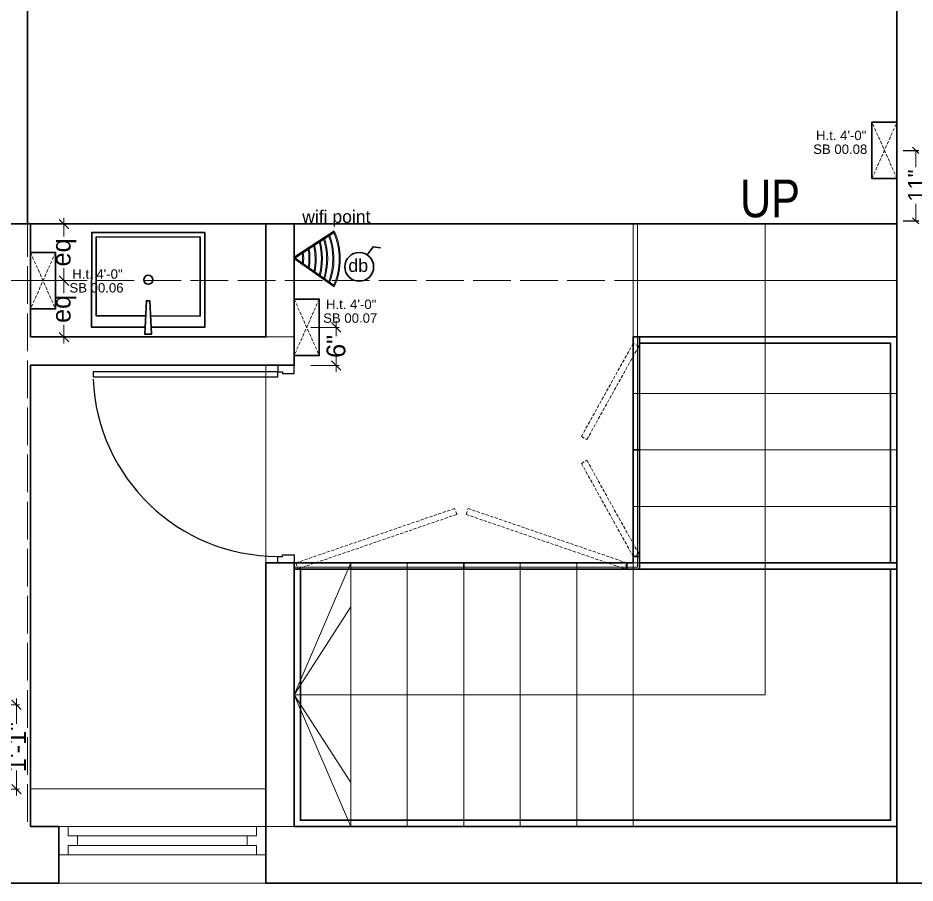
# Model space of a CAD drawing. Header units: millimetres. Extents: x 35877 to 3066687, y -650199 to -40525.
# Drawn here: x 149601 to 149743.9, y -180544.6 to -180406.8 of the extents above; entities that cross this region are included whole.
import ezdxf

# ---------------------------------------------------------------- set-up
doc = ezdxf.new("R2010")
doc.units = ezdxf.units.MM
doc.header["$MEASUREMENT"] = 0
doc.header["$PDMODE"] = 35
for name, pattern in [('00 . GROUND FLOOR$0$DASHED', [0.75, 0.5, -0.25]), ('ACAD_ISO02W100', [15, 12, -3]), ('DASHED', [0.75, 0.5, -0.25]), ('DASHED2', [0.375, 0.25, -0.125]), ('DASHEDX2', [1.5, 1, -0.5])]:
    doc.linetypes.add(name, pattern=pattern)
doc.layers.get('Defpoints').update_dxf_attribs({"color": 220})
for name, color, linetype, lineweight in [('$TD_AUDIT_GENERATED_(A0BDF17)', 32, 'Continuous', 30), ('dim05', 1, 'Continuous', 13), ('el', 7, 'Continuous', 20), ('ELEC-wires', 1, 'DASHED2', 13), ('Electrical', 84, 'Continuous', 30), ('FURNITURE', 32, 'Continuous', 9), ('furniture dimensions', 1, 'DASHED', 0), ('GROUND FLOOR', 7, 'Continuous', 9), ('GROUND FLOOR  ( PLINE )', 251, 'Continuous', 30), ('GROUND FLOOR ( DW_RAIL )', 7, 'Continuous', 9), ('GROUND FLOOR ( STAIR )', 251, 'Continuous', 9), ('Labelling', 1, 'Continuous', 25), ('wall', 7, 'Continuous', 30)]:
    doc.layers.add(name, color=color, linetype=linetype, lineweight=lineweight)
for name, color, linetype in [('AR DOOR', 40, 'Continuous'), ('AR ELE-5', 134, 'Continuous'), ('GROUND FLOOR  ( Text )', 251, 'Continuous'), ('Labels and Texts', 8, 'Continuous')]:
    doc.layers.add(name, color=color, linetype=linetype)
doc.styles.add('Arial', font='arial.ttf')
doc.styles.add('century g', font='GOTHIC.TTF')
doc.styles.add("Cn_BT_0'-0", font='swissc.ttf')
doc.styles.get("Standard").update_dxf_attribs({"font": 'arial.ttf', "height": 6})
doc.dimstyles.new('Archana', dxfattribs={"dimtxt": 2, "dimasz": 0.75, "dimexe": 0.5, "dimexo": 0.5, "dimgap": 0, "dimtad": 0, "dimzin": 0, "dimdsep": 46, "dimlunit": 4, "dimtxsty": 'century g', "dimblk": 'OBLIQUE', "dimcen": 0, "dimdle": 1, "dimclrd": 256, "dimclre": 256, "dimclrt": 256, "dimadec": 0, "dimazin": 0, "dimtfac": 1, "dimtofl": 0, "dimtmove": 1, "dimatfit": 3, "dimfxl": 1, "dimfxlon": 1, "dimtolj": 1, "dimtzin": 0, "dimlwd": -1, "dimlwe": -1, "dimarcsym": 0})
doc.dimstyles.new('ISO-25', dxfattribs={"dimtxt": 2.5, "dimasz": 1, "dimexe": 0.5, "dimexo": 1, "dimtad": 0, "dimdec": 1, "dimlunit": 4, "dimtxsty": 'Standard', "dimblk": 'OBLIQUE', "dimcen": 2.5, "dimclrd": 1, "dimclre": 1, "dimclrt": 5, "dimadec": 0, "dimazin": 0, "dimtfac": 1, "dimtdec": 1, "dimtmove": 0, "dimatfit": 3, "dimfxl": 1, "dimlwd": -1, "dimarcsym": 0})

# ---------------------------------------------------------------- blocks, each defined once
blk = doc.blocks.new('*U18')
for points in [[(0, 0), (0, 1120), (-30, 1120), (-30, 0)], [(40, 0), (0, 0), (0, -30), (-10, -30), (-10, -100), (40, -100)], [(-1160, 0), (-1120, 0), (-1120, -30), (-1110, -30), (-1110, -100), (-1160, -100)]]:
    blk.add_lwpolyline(points, close=True)
at = {"layer": 'AR ELE-5', "linetype": 'ByBlock', "ltscale": 15}
blk.add_arc((1.6, -0.7), 1121.6, 92.373, 179.9653, dxfattribs=at)
blk = doc.blocks.new('6616')
at = {"color": 242, "linetype": 'DASHED', "true_color": 0xcd2027}
for p, q in [((386784.79, -36915.77), (386775.78, -36911.78)), ((386784.79, -36911.78), (386775.78, -36915.77))]:
    blk.add_line(p, q, dxfattribs=at)
at = {"layer": 'ELEC-wires', "color": 5, "linetype": 'ByBlock', "lineweight": 30, "ltscale": 4}
blk.add_lwpolyline([(386775.78, -36911.78), (386784.79, -36911.78), (386784.79, -36915.77), (386775.78, -36915.77)], close=True, dxfattribs=at)
blk = doc.blocks.new('WIFI')
at = {"layer": '$TD_AUDIT_GENERATED_(A0BDF17)', "lineweight": 13, "true_color": 0xc7c8ca}
h = blk.add_hatch(color=9, dxfattribs=at)
h.dxf.hatch_style = 1
h.paths.add_polyline_path([(3320075.15, -510037.5), (3320075.24, -510037.64, -0.206837), (3320083.72, -510037.64), (3320083.82, -510037.5, 0.208331)])
h.paths.add_polyline_path([(3320075.66, -510038.29), (3320075.76, -510038.44, -0.179121), (3320083.18, -510038.42), (3320083.28, -510038.28, 0.181041)])
h.paths.add_polyline_path([(3320076.19, -510039.11), (3320076.29, -510039.25, -0.151306), (3320082.61, -510039.23), (3320082.71, -510039.09, 0.153663)])
h.paths.add_polyline_path([(3320076.65, -510039.81), (3320076.74, -510039.95, -0.127939), (3320082.13, -510039.93), (3320082.23, -510039.78, 0.130675)])
h.paths.add_polyline_path([(3320077.21, -510040.67), (3320077.31, -510040.82, -0.099586), (3320081.53, -510040.79), (3320081.63, -510040.64, 0.102799)])
h.paths.add_polyline_path([(3320077.79, -510041.56), (3320077.89, -510041.71, -0.070714), (3320080.9, -510041.69), (3320081.01, -510041.54, 0.074439)])
h.paths.add_polyline_path([(3320080.36, -510042.46, 0.045415), (3320078.39, -510042.48), (3320078.5, -510042.64, -0.041129), (3320080.25, -510042.62)])
at = {"layer": '$TD_AUDIT_GENERATED_(A0BDF17)', "color": 5, "lineweight": 53}
for q in [(3320075.15, -510037.5), (3320083.82, -510037.5)]:
    blk.add_line((3320079.34, -510043.93), q, dxfattribs=at)
at = {"layer": '$TD_AUDIT_GENERATED_(A0BDF17)', "lineweight": 13}
for centre, radius, start, end in [((3320079.48, -510047.46), 10.86, 66.4636, 113.5364), ((3320079.48, -510048.46), 10.86, 69.5551, 110.602), ((3320079.48, -510048.46), 10.69, 69.7839, 110.4045), ((3320079.48, -510049.45), 10.86, 72.6901, 107.6338), ((3320079.48, -510049.45), 10.69, 72.9716, 107.3874), ((3320079.48, -510050.29), 10.86, 75.3462, 105.1259), ((3320079.48, -510051.29), 10.86, 78.5929, 102.0702), ((3320079.48, -510051.29), 10.69, 78.9794, 101.7278), ((3320079.48, -510052.28), 10.86, 81.9217, 98.9505), ((3320079.48, -510052.28), 10.69, 82.3715, 98.5509), ((3320079.48, -510053.28), 10.86, 85.3513, 95.7524), ((3320079.48, -510053.28), 10.69, 85.8705, 95.2913)]:
    blk.add_arc(centre, radius, start, end, dxfattribs=at)
at = {"layer": '$TD_AUDIT_GENERATED_(A0BDF17)', "color": 252, "lineweight": 13, "true_color": 0x939598}
blk.add_arc((3320079.48, -510047.46), 10.69, 66.6419, 113.3863, dxfattribs=at)
at = {"layer": 'Labels and Texts', "lineweight": 13}
blk.add_arc((3320079.48, -510050.29), 10.69, 75.6739, 104.837, dxfattribs=at)
blk = doc.blocks.new('_Oblique')
at = {"layer": 'wall', "color": 0, "lineweight": -2}
blk.add_line((-0.5, -0.5), (0.5, 0.5), dxfattribs=at)
blk = doc.blocks.new('*D345')
at = {"layer": 'Defpoints', "color": 0, "linetype": 'Continuous', "lineweight": 0, "transparency": 16777216}
for p in [(149602.98, -180439.68), (149602.98, -180448.68), (149608.31, -180448.68)]:
    blk.add_point(p, dxfattribs=at)
at = {"layer": 'furniture dimensions', "color": 5, "linetype": 'Continuous', "transparency": 16777216}
for p, q in [((149608.31, -180438.68), (149608.31, -180441.67)), ((149608.31, -180449.68), (149608.31, -180446.7)), ((149604.31, -180448.68), (149608.81, -180448.68))]:
    blk.add_line(p, q, dxfattribs=at)
at = {"layer": 'furniture dimensions', "color": 5, "linetype": 'ByBlock', "transparency": 16777216}
blk.add_line((149604.31, -180439.68), (149608.81, -180439.68), dxfattribs=at)
at = {"layer": 'furniture dimensions', "color": 5, "linetype": 'Continuous', "transparency": 16777216, "xscale": 1.5, "yscale": 1.5, "zscale": 1.5}
for p, rotation in [((149608.31, -180439.68), 90), ((149608.31, -180448.68), 270)]:
    blk.add_blockref('_Oblique', p, dxfattribs=dict(at, rotation=rotation))
at = {"layer": 'furniture dimensions', "linetype": 'Continuous', "lineweight": 0, "transparency": 16777216, "insert": (149608.31, -180444.18), "char_height": 3, "attachment_point": 5, "rotation": 90, "style": 'century g'}
blk.add_mtext('\\A1;eq', dxfattribs=at)
blk = doc.blocks.new('*D346')
at = {"layer": 'Defpoints', "color": 0, "linetype": 'Continuous', "lineweight": 0, "transparency": 16777216}
for p in [(149602.98, -180448.68), (149608.31, -180448.68), (149602.98, -180457.68)]:
    blk.add_point(p, dxfattribs=at)
at = {"layer": 'furniture dimensions', "color": 5, "linetype": 'Continuous', "transparency": 16777216}
for p, q in [((149604.31, -180448.68), (149608.81, -180448.68)), ((149608.31, -180447.68), (149608.31, -180450.67)), ((149608.31, -180458.68), (149608.31, -180455.7))]:
    blk.add_line(p, q, dxfattribs=at)
at = {"layer": 'furniture dimensions', "color": 5, "linetype": 'ByBlock', "transparency": 16777216}
blk.add_line((149604.31, -180457.68), (149608.81, -180457.68), dxfattribs=at)
at = {"layer": 'furniture dimensions', "color": 5, "linetype": 'Continuous', "transparency": 16777216, "xscale": 1.5, "yscale": 1.5, "zscale": 1.5}
for p, rotation in [((149608.31, -180448.68), 90), ((149608.31, -180457.68), 270)]:
    blk.add_blockref('_Oblique', p, dxfattribs=dict(at, rotation=rotation))
at = {"layer": 'furniture dimensions', "linetype": 'Continuous', "lineweight": 0, "transparency": 16777216, "insert": (149608.31, -180453.18), "char_height": 3, "attachment_point": 5, "rotation": 90, "style": 'century g'}
blk.add_mtext('\\A1;eq', dxfattribs=at)
blk = doc.blocks.new('*D349')
at = {"layer": 'Defpoints', "color": 0, "linetype": 'Continuous', "lineweight": 0, "transparency": 16777216}
for p in [(149646.97, -180456.12), (149644.98, -180462.18), (149651.65, -180462.18)]:
    blk.add_point(p, dxfattribs=at)
at = {"layer": 'furniture dimensions', "color": 5, "linetype": 'Continuous', "transparency": 16777216}
for p, q in [((149651.65, -180455.12), (149651.65, -180457.54)), ((149651.65, -180463.18), (149651.65, -180460.76)), ((149647.65, -180462.18), (149652.15, -180462.18))]:
    blk.add_line(p, q, dxfattribs=at)
at = {"layer": 'furniture dimensions', "color": 5, "linetype": 'ByBlock', "transparency": 16777216}
blk.add_line((149647.65, -180456.12), (149652.15, -180456.12), dxfattribs=at)
at = {"layer": 'furniture dimensions', "color": 5, "linetype": 'Continuous', "transparency": 16777216, "xscale": 1.5, "yscale": 1.5, "zscale": 1.5}
for p, rotation in [((149651.65, -180456.12), 90), ((149651.65, -180462.18), 270)]:
    blk.add_blockref('_Oblique', p, dxfattribs=dict(at, rotation=rotation))
at = {"layer": 'furniture dimensions', "linetype": 'Continuous', "lineweight": 0, "transparency": 16777216, "insert": (149651.65, -180459.15), "char_height": 3, "attachment_point": 5, "rotation": 90, "style": 'century g'}
blk.add_mtext('\\A1;6"', dxfattribs=at)
blk = doc.blocks.new('*D676')
at = {"layer": 'Defpoints', "color": 0, "linetype": 'Continuous', "lineweight": 0, "transparency": 16777216}
for p in [(149593.48, -180516.27), (149593.48, -180529.68), (149600.75, -180529.68)]:
    blk.add_point(p, dxfattribs=at)
at = {"layer": 'furniture dimensions', "color": 5, "linetype": 'Continuous', "transparency": 16777216}
for p, q in [((149600.75, -180515.27), (149600.75, -180519.26)), ((149600.75, -180530.68), (149600.75, -180526.7)), ((149596.75, -180529.68), (149601.25, -180529.68))]:
    blk.add_line(p, q, dxfattribs=at)
at = {"layer": 'furniture dimensions', "color": 5, "linetype": 'ByBlock', "transparency": 16777216}
blk.add_line((149596.75, -180516.27), (149601.25, -180516.27), dxfattribs=at)
at = {"layer": 'furniture dimensions', "color": 5, "linetype": 'Continuous', "transparency": 16777216, "xscale": 1.5, "yscale": 1.5, "zscale": 1.5}
for p, rotation in [((149600.75, -180516.27), 90), ((149600.75, -180529.68), 270)]:
    blk.add_blockref('_Oblique', p, dxfattribs=dict(at, rotation=rotation))
at = {"layer": 'furniture dimensions', "linetype": 'Continuous', "lineweight": 0, "transparency": 16777216, "insert": (149600.75, -180522.98), "char_height": 3, "attachment_point": 5, "rotation": 90, "style": 'century g'}
blk.add_mtext('\\A1;1\'-1"', dxfattribs=at)
blk = doc.blocks.new('*D904')
at = {"layer": 'Defpoints', "color": 0, "lineweight": 0, "transparency": 16777216}
for p in [(149740.98, -180427.92), (149743.98, -180427.92), (149740.98, -180439.15)]:
    blk.add_point(p, dxfattribs=at)
at = {"layer": 'dim05', "color": 1, "linetype": 'Continuous', "lineweight": -2, "transparency": 16777216}
for p, q in [((149741.98, -180427.92), (149744.48, -180427.92)), ((149741.98, -180439.15), (149744.48, -180439.15))]:
    blk.add_line(p, q, dxfattribs=at)
at = {"layer": 'dim05', "color": 1, "linetype": 'Continuous', "transparency": 16777216}
for p, q in [((149743.98, -180427.92), (149743.98, -180430.62)), ((149743.98, -180439.15), (149743.98, -180436.45))]:
    blk.add_line(p, q, dxfattribs=at)
at = {"layer": 'dim05', "color": 1, "transparency": 16777216}
for p, rotation in [((149743.98, -180427.92), 90), ((149743.98, -180439.15), 270)]:
    blk.add_blockref('_Oblique', p, dxfattribs=dict(at, rotation=rotation))
at = {"layer": 'dim05', "color": 5, "lineweight": 25, "transparency": 16777216, "insert": (149743.98, -180433.53), "char_height": 2.5, "attachment_point": 5, "rotation": 90, "style": 'Arial'}
blk.add_mtext('11"', dxfattribs=at)

msp = doc.modelspace()

# ---------------------------------------------------------------- linework, layer by layer
at = {"layer": 'FURNITURE', "color": 9, "lineweight": 30, "ltscale": 0.4, "true_color": 0xc7c8ca, "transparency": 33554687}
for p, q in [((149698.978, -180457.646), (149699.978, -180457.646)), ((149698.978, -180493.646), (149698.978, -180457.646)), ((149699.978, -180457.646), (149699.978, -180493.646)), ((149699.978, -180457.646), (149740.978, -180457.646)), ((149699.978, -180458.646), (149739.978, -180458.646)), ((149699.978, -180475.646), (149698.978, -180475.646)), ((149671.978, -180493.646), (149644.978, -180493.646)), ((149671.978, -180494.646), (149671.978, -180493.646)), ((149671.978, -180493.646), (149698.978, -180493.646)), ((149699.978, -180493.646), (149740.978, -180493.646)), ((149698.978, -180494.646), (149644.978, -180494.646)), ((149699.978, -180494.646), (149740.978, -180494.646))]:
    msp.add_line(p, q, dxfattribs=at)
at = {"layer": 'FURNITURE', "color": 9, "lineweight": 30, "true_color": 0xc7c8ca, "transparency": 33554687}
for points in [[(149621.23, -180456.105), (149612.719, -180456.091), (149612.728, -180440.997), (149630.728, -180441.018), (149630.719, -180456.112), (149622.207, -180456.106)], [(149621.318, -180454.305), (149613.441, -180454.291), (149613.448, -180441.718), (149630.007, -180441.737), (149630, -180454.311), (149622.122, -180454.306)]]:
    msp.add_lwpolyline(points, dxfattribs=at)
at = {"layer": 'FURNITURE', "color": 1, "lineweight": 30, "ltscale": 4, "transparency": 33554687}
msp.add_lwpolyline([(149656.623, -180444.59), (149657.541, -180443.265), (149658.724, -180443.452)], dxfattribs=at)
at = {"layer": 'FURNITURE', "color": 9, "lineweight": 30, "true_color": 0xc7c8ca, "transparency": 33554687}
msp.add_lwpolyline([(149622.007, -180451.889), (149621.436, -180451.889), (149621.178, -180457.186), (149622.258, -180457.186)], close=True, dxfattribs=at)
at = {"layer": 'FURNITURE', "color": 9, "lineweight": 30, "ltscale": 0.4, "true_color": 0xc7c8ca, "transparency": 33554687}
for points in [[(149739.978, -180493.646), (149739.978, -180458.646)], [(149698.978, -180494.646), (149699.978, -180494.646), (149699.978, -180492.646), (149698.978, -180492.646), (149698.978, -180493.646)], [(149699.978, -180493.646), (149699.978, -180494.646), (149697.978, -180494.646), (149697.978, -180493.646), (149698.978, -180493.646)], [(149645.978, -180494.646), (149645.978, -180534.646), (149739.978, -180534.646), (149739.978, -180494.646)]]:
    msp.add_lwpolyline(points, dxfattribs=at)
at = {"layer": 'FURNITURE', "color": 1, "lineweight": 30, "ltscale": 4, "transparency": 33554687}
msp.add_circle((149655.339, -180446.488), 2.291, dxfattribs=at)
at = {"layer": 'FURNITURE', "color": 9, "lineweight": 30, "true_color": 0xc7c8ca, "transparency": 33554687}
msp.add_circle((149621.724, -180448.544), 0.72, dxfattribs=at)
at = {"layer": 'furniture dimensions', "color": 9, "linetype": 'Continuous', "lineweight": 30, "true_color": 0xc7c8ca, "transparency": 33554687}
for points in [[(149602.478, -180399.146), (149740.978, -180399.146), (149740.978, -180439.646), (149602.478, -180439.646)], [(149602.978, -180439.646), (149640.478, -180439.646), (149640.478, -180457.646), (149602.978, -180457.646)]]:
    msp.add_lwpolyline(points, close=True, dxfattribs=at)
at = {"layer": 'GROUND FLOOR', "transparency": 33554687}
for p, q in [((149740.978, -180390.146), (149740.978, -180544.646)), ((149640.478, -180457.646), (149640.478, -180439.646)), ((149644.978, -180462.146), (149644.978, -180439.646)), ((149640.478, -180544.646), (149640.478, -180462.146)), ((149644.978, -180535.646), (149644.978, -180493.646)), ((149740.978, -180535.646), (149607.478, -180535.646)), ((149839.978, -180544.646), (149439.478, -180544.646))]:
    msp.add_line(p, q, dxfattribs=at)
at = {"layer": 'GROUND FLOOR', "color": 5, "transparency": 33554687}
msp.add_line((149644.978, -180462.146), (149602.978, -180462.146), dxfattribs=at)
at = {"layer": 'GROUND FLOOR', "transparency": 33554687}
msp.add_lwpolyline([(149698.978, -180439.646), (149698.978, -180493.646), (149644.978, -180493.646)], dxfattribs=at)
at = {"layer": 'GROUND FLOOR  ( PLINE )', "lineweight": 0, "transparency": 33554687}
msp.add_line((149640.478, -180529.646), (149602.978, -180529.646), dxfattribs=at)
at = {"layer": 'GROUND FLOOR  ( PLINE )', "transparency": 33554687}
for points in [[(149745.478, -180522.146), (149773.973, -180522.146), (149773.973, -180526.646), (149745.478, -180526.646), (149745.478, -180544.646), (149740.978, -180544.646), (149740.978, -180390.146), (149769.478, -180390.146), (149769.478, -180394.646), (149755.978, -180394.646)], [(149602.978, -180535.646), (149602.978, -180462.146), (149644.978, -180462.146), (149644.978, -180439.646), (149640.478, -180439.646), (149640.478, -180457.646), (149602.978, -180457.646), (149602.978, -180439.646), (149598.478, -180439.646), (149598.478, -180535.646), (149571.478, -180535.646), (149571.478, -180544.646), (149602.978, -180544.646)], [(149602.978, -180544.646), (149602.978, -180544.646), (149607.478, -180544.646), (149607.478, -180535.646), (149602.978, -180535.646)]]:
    msp.add_lwpolyline(points, dxfattribs=at)
msp.add_lwpolyline([(149740.978, -180535.646), (149644.978, -180535.646), (149644.978, -180493.646), (149640.478, -180493.646), (149640.478, -180544.646), (149740.978, -180544.646)], close=True, dxfattribs=at)
at = {"layer": 'GROUND FLOOR ( DW_RAIL )', "transparency": 33554687}
msp.add_lwpolyline([(149640.478, -180535.646), (149638.978, -180535.646), (149638.978, -180537.146), (149637.478, -180537.146), (149637.478, -180538.646), (149610.478, -180538.646), (149610.478, -180537.146), (149608.978, -180537.146), (149608.978, -180535.646), (149607.478, -180535.646), (149607.478, -180540.146), (149608.978, -180540.146), (149608.978, -180538.646), (149610.478, -180538.646), (149610.478, -180537.146), (149637.478, -180537.146), (149637.478, -180538.646), (149638.978, -180538.646), (149638.978, -180540.146), (149640.478, -180540.146), (149640.478, -180535.646), (149607.478, -180535.646), (149607.478, -180540.146), (149640.478, -180540.146)], close=True, dxfattribs=at)
at = {"layer": 'GROUND FLOOR ( STAIR )', "transparency": 33554687}
for p, q in [((149740.978, -180439.646), (149698.978, -180439.646)), ((149698.978, -180439.646), (149698.978, -180535.646)), ((149740.978, -180448.646), (149698.978, -180448.646)), ((149740.978, -180457.646), (149698.978, -180457.646)), ((149740.978, -180466.646), (149698.978, -180466.646)), ((149740.978, -180475.646), (149698.978, -180475.646)), ((149740.978, -180484.646), (149698.978, -180484.646)), ((149740.978, -180493.646), (149644.978, -180493.646)), ((149653.978, -180493.646), (149653.978, -180535.646)), ((149662.978, -180493.646), (149662.978, -180535.646)), ((149671.978, -180493.646), (149671.978, -180535.646)), ((149680.978, -180493.646), (149680.978, -180535.646)), ((149689.978, -180493.646), (149689.978, -180535.646))]:
    msp.add_line(p, q, dxfattribs=at)
at = {"layer": 'GROUND FLOOR ( STAIR )', "color": 5, "linetype": 'ACAD_ISO02W100', "ltscale": 0.7, "transparency": 33554687}
msp.add_line((149644.978, -180457.646), (149602.978, -180457.646), dxfattribs=at)
at = {"layer": 'GROUND FLOOR ( STAIR )', "color": 9, "linetype": 'DASHEDX2', "true_color": 0xc7c8ca, "transparency": 33554687}
for p, q in [((149740.978, -180457.646), (149698.978, -180457.646)), ((149740.978, -180493.646), (149644.978, -180493.646))]:
    msp.add_line(p, q, dxfattribs=at)
at = {"layer": 'GROUND FLOOR ( STAIR )', "transparency": 33554687}
msp.add_lwpolyline([(149644.978, -180514.646), (149653.978, -180493.646), (149653.978, -180500.646), (149644.978, -180514.646), (149653.978, -180535.646), (149653.978, -180528.646), (149644.978, -180514.646), (149719.978, -180514.646), (149719.978, -180439.646)], dxfattribs=at)
msp.add_lwpolyline([(149644.978, -180493.646), (149698.978, -180493.646), (149698.978, -180439.646), (149699.678, -180439.646), (149699.678, -180494.346), (149644.978, -180494.346)], close=True, dxfattribs=at)
at = {"layer": 'GROUND FLOOR ( STAIR )', "color": 9, "linetype": '00 . GROUND FLOOR$0$DASHED', "lineweight": 5, "true_color": 0xc7c8ca, "transparency": 33554687}
for points in [[(149699.852, -180459.132), (149698.978, -180458.646), (149690.719, -180473.505), (149691.593, -180473.991)], [(149699.852, -180492.16), (149698.978, -180492.646), (149690.719, -180477.787), (149691.593, -180477.301)], [(149645.552, -180494.592), (149670.857, -180485.919), (149670.533, -180484.973), (149645.228, -180493.646)], [(149697.653, -180494.592), (149672.348, -180485.919), (149672.672, -180484.973), (149697.978, -180493.646)]]:
    msp.add_lwpolyline(points, close=True, dxfattribs=at)
at = {"layer": 'Labelling', "color": 251, "linetype": 'ACAD_ISO02W100', "lineweight": 0, "ltscale": 0.5, "true_color": 0x636466, "transparency": 33554687}
for p, q in [((149602.478, -180534.895), (149602.478, -180261.146)), ((149602.978, -180439.646), (149740.978, -180439.646)), ((149598.478, -180448.646), (149740.978, -180448.646))]:
    msp.add_line(p, q, dxfattribs=at)

# ---------------------------------------------------------------- block references
at = {"color": 1, "lineweight": 35, "transparency": 33554687, "rotation": 270}
msp.add_blockref('WIFI', (659688.907, 3139634.276), dxfattribs=at)
at = {"layer": 'AR DOOR', "linetype": 'ByBlock', "lineweight": -2, "transparency": 33554687, "extrusion": (0, 0, -1), "xscale": -0.02624999999989069, "yscale": 0.02624999999989069, "zscale": -0.02624999999989069, "rotation": 270}
msp.add_blockref('*U18', (-149642.353, -180463.196), dxfattribs=at)
at = {"layer": 'el', "color": 1, "transparency": 33554687}
for p, rotation in [((186652.761, 206352.369), 270), ((112691.194, -567228.972), 90), ((112733.194, -567236.403), 90)]:
    msp.add_blockref('6616', p, dxfattribs=dict(at, rotation=rotation))

# ---------------------------------------------------------------- texts
at = {"layer": 'Electrical', "color": 240, "true_color": 0xed1f24, "transparency": 33554687}
for p in [(149728.088, -180426.289), (149609.631, -180448.372), (149650.041, -180453.195)]:
    msp.add_text('H.t. 4\'-0"', height=1.5, dxfattribs=at).set_placement(p)
at = {"layer": 'Electrical', "color": 5, "transparency": 33554687}
for s, height, p in [('SB 00.08', 1.5, (149727.637, -180428.487)), ('wifi point', 2, (149646.254, -180439.478, 0.029)), ('SB 00.06', 1.5, (149609.18, -180450.569)), ('SB 00.07', 1.5, (149649.589, -180455.393))]:
    msp.add_text(s, height=height, dxfattribs=at).set_placement(p)
at = {"layer": 'Electrical', "color": 1, "transparency": 33554687, "insert": (149656.76, -180445.252), "char_height": 2.0357, "attachment_point": 3}
msp.add_mtext_dynamic_manual_height_columns('db', width=2.03575, gutter_width=0.679, heights=[2.601], dxfattribs=at)
at = {"layer": 'GROUND FLOOR  ( Text )', "transparency": 33554687, "insert": (149720.766, -180435.62), "char_height": 6, "attachment_point": 5, "style": "Cn_BT_0'-0"}
msp.add_mtext('UP', dxfattribs=at)

# ---------------------------------------------------------------- dimensions: what is measured, and where the dimension line sits
at = {"layer": 'dim05', "color": 27, "lineweight": 25, "true_color": 0x7d5120, "transparency": 33554687}
dim = msp.add_linear_dim(base=(149743.978, -180427.918), p1=(149740.978, -180439.146), p2=(149740.978, -180427.918), angle=90, dimstyle='ISO-25', override={"dimdec": 0, "dimtxsty": 'Arial'}, dxfattribs=at)
dim.commit()
dim.dimension.update_dxf_attribs({"geometry": '*D904', "text_midpoint": (149743.978, -180433.532)})
at = {"layer": 'furniture dimensions', "color": 5, "linetype": 'Continuous', "lineweight": 0, "transparency": 33554687}
for p1, angle, picture, middle in [((149602.978, -180439.684), 90, '*D345', (149608.307, -180444.184)), ((149602.978, -180457.684), 270, '*D346', (149608.307, -180453.184))]:
    dim = msp.add_linear_dim(base=(149608.307, -180448.684), p1=p1, p2=(149602.978, -180448.684), angle=angle, text='eq', dimstyle='Archana', override={"dimtxt": 3, "dimasz": 1.5, "dimdec": 0, "dimclrd": 5, "dimclre": 5, "dimfxl": 4}, dxfattribs=at)
    dim.commit()
    dim.dimension.update_dxf_attribs({"geometry": picture, "text_midpoint": middle})
for base, p1, p2, picture, middle in [((149651.652, -180462.184), (149646.971, -180456.115), (149644.978, -180462.184), '*D349', (149651.652, -180459.15)), ((149600.746, -180529.684), (149593.478, -180516.274), (149593.478, -180529.684), '*D676', (149600.746, -180522.979))]:
    dim = msp.add_linear_dim(base=base, p1=p1, p2=p2, angle=90, dimstyle='Archana', override={"dimtxt": 3, "dimasz": 1.5, "dimdec": 0, "dimclrd": 5, "dimclre": 5, "dimfxl": 4}, dxfattribs=at)
    dim.commit()
    dim.dimension.update_dxf_attribs({"geometry": picture, "text_midpoint": middle})

doc.saveas('drawing.dxf')
